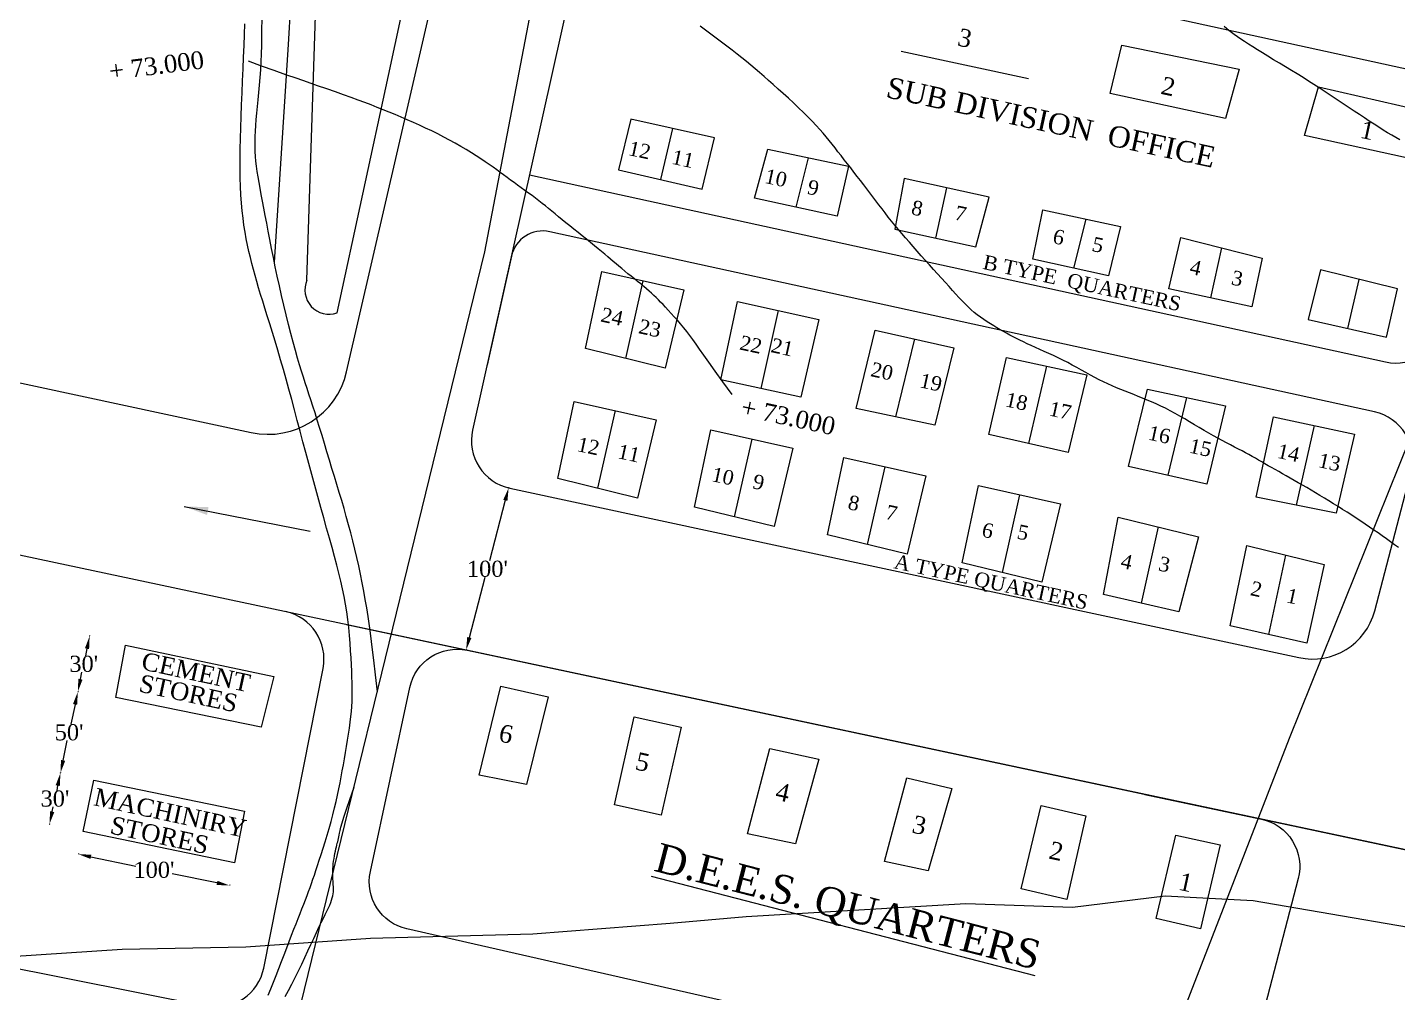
# Model space of a CAD drawing. Header units: inches. Extents: x -174 to 53028, y 1037 to 42359.
# Drawn here: x 16724 to 26914, y 8578 to 15758 of the extents above; entities that cross this region are included whole.
import ezdxf

# ---------------------------------------------------------------- set-up
doc = ezdxf.new("R2010")
doc.units = ezdxf.units.IN
doc.header["$MEASUREMENT"] = 0
for name, color, linetype in [('DIM', 5, 'Continuous'), ('DO LINE', 3, 'Continuous'), ('DWG.LINE', 10, 'Continuous'), ('TEXT', 7, 'Continuous')]:
    doc.layers.add(name, color=color, linetype=linetype)
doc.styles.get("Standard").update_dxf_attribs({"font": 'times.ttf', "height": 120})
doc.dimstyles.get("Standard").update_dxf_attribs({"dimtxt": 120, "dimasz": 96, "dimexe": 0.18, "dimexo": 0.0625, "dimgap": 0.09, "dimtad": 0, "dimtih": 1, "dimtoh": 1, "dimdec": 0, "dimzin": 0, "dimdsep": 46, "dimlunit": 3, "dimtxsty": 'Standard', "dimcen": 300, "dimclrd": 5, "dimclre": 5, "dimclrt": 4, "dimadec": 0, "dimazin": 0, "dimtfac": 1, "dimtdec": 0, "dimtofl": 0, "dimtmove": 0, "dimatfit": 3, "dimfxl": 0, "dimtolj": 1, "dimtzin": 0, "dimarcsym": 0})

# ---------------------------------------------------------------- blocks, each defined once
blk = doc.blocks.new('*D4')
at = {"layer": 'Defpoints', "color": 0, "ltscale": 0.2}
for p in [(17138, 9777), (18263, 9544), (18228, 9375)]:
    blk.add_point(p, dxfattribs=at)
at = {"layer": 'DIM', "color": 5, "lineweight": -2, "ltscale": 0.2}
for p, q in [((17104, 9613), (17103, 9608)), ((17197, 9588), (17531, 9519)), ((18134, 9394), (17800, 9463)), ((18229, 9380), (18228, 9375))]:
    blk.add_line(p, q, dxfattribs=at)
at = {"layer": 'DIM', "color": 5, "ltscale": 0.2}
for points in [[(17200, 9604), (17193, 9573), (17103, 9608)], [(18137, 9410), (18131, 9379), (18228, 9375)]]:
    blk.add_solid(points, dxfattribs=at)
at = {"layer": 'DIM', "color": 4, "ltscale": 0.2, "insert": (17665, 9491), "char_height": 120, "attachment_point": 5}
blk.add_mtext("\\A1;100'", dxfattribs=at)
blk = doc.blocks.new('*D5')
at = {"layer": 'Defpoints', "color": 0, "ltscale": 0.2}
for p in [(16970, 10212), (17219, 10158), (17138, 9777)]:
    blk.add_point(p, dxfattribs=at)
at = {"layer": 'DIM', "color": 5, "lineweight": -2, "ltscale": 0.2}
for p, q in [((16974, 10211), (16969, 10212)), ((16949, 10118), (16942, 10082)), ((16908, 9925), (16916, 9960)), ((16893, 9830), (16888, 9831))]:
    blk.add_line(p, q, dxfattribs=at)
at = {"layer": 'DIM', "color": 5, "ltscale": 0.2}
for points in [[(16934, 10121), (16965, 10115), (16970, 10212)], [(16893, 9928), (16924, 9921), (16888, 9831)]]:
    blk.add_solid(points, dxfattribs=at)
at = {"layer": 'DIM', "color": 4, "ltscale": 0.2, "insert": (16929, 10021), "char_height": 120, "attachment_point": 5}
blk.add_mtext("\\A1;30'", dxfattribs=at)
blk = doc.blocks.new('*D6')
at = {"layer": 'Defpoints', "color": 0, "ltscale": 0.2}
for p in [(17099, 10816), (17164, 10802), (17219, 10158)]:
    blk.add_point(p, dxfattribs=at)
at = {"layer": 'DIM', "color": 5, "lineweight": -2, "ltscale": 0.2}
for p, q in [((17104, 10815), (17099, 10816)), ((17079, 10722), (17047, 10575)), ((16990, 10306), (17021, 10453)), ((16974, 10211), (16969, 10212))]:
    blk.add_line(p, q, dxfattribs=at)
at = {"layer": 'DIM', "color": 5, "ltscale": 0.2}
for points in [[(17063, 10725), (17094, 10719), (17099, 10816)], [(16974, 10309), (17005, 10302), (16970, 10212)]]:
    blk.add_solid(points, dxfattribs=at)
at = {"layer": 'DIM', "color": 4, "ltscale": 0.2, "insert": (17034, 10514), "char_height": 120, "attachment_point": 5}
blk.add_mtext("\\A1;50'", dxfattribs=at)
blk = doc.blocks.new('*D7')
at = {"layer": 'Defpoints', "color": 0, "ltscale": 0.2}
for p in [(17187, 11231), (17217, 11224), (17164, 10802)]:
    blk.add_point(p, dxfattribs=at)
at = {"layer": 'DIM', "color": 5, "lineweight": -2, "ltscale": 0.2}
for p, q in [((17192, 11229), (17187, 11231)), ((17167, 11137), (17156, 11084)), ((17119, 10910), (17130, 10962)), ((17104, 10815), (17099, 10816))]:
    blk.add_line(p, q, dxfattribs=at)
at = {"layer": 'DIM', "color": 5, "ltscale": 0.2}
for points in [[(17152, 11140), (17183, 11133), (17187, 11231)], [(17103, 10913), (17134, 10906), (17099, 10816)]]:
    blk.add_solid(points, dxfattribs=at)
at = {"layer": 'DIM', "color": 4, "ltscale": 0.2, "insert": (17143, 11023), "char_height": 120, "attachment_point": 5}
blk.add_mtext("\\A1;30'", dxfattribs=at)
blk = doc.blocks.new('*D8')
at = {"layer": 'Defpoints', "color": 0, "ltscale": 0.2}
for p in [(20303, 12333), (20311, 12331), (19995, 11125)]:
    blk.add_point(p, dxfattribs=at)
at = {"layer": 'DIM', "color": 5, "lineweight": -2, "ltscale": 0.2}
for p, q in [((20307, 12332), (20302, 12333)), ((20278, 12240), (20161, 11791)), ((20011, 11220), (20129, 11669)), ((19991, 11126), (19986, 11127))]:
    blk.add_line(p, q, dxfattribs=at)
at = {"layer": 'DIM', "color": 5, "ltscale": 0.2}
for points in [[(20263, 12244), (20294, 12236), (20303, 12333)], [(19995, 11224), (20026, 11216), (19987, 11127)]]:
    blk.add_solid(points, dxfattribs=at)
at = {"layer": 'DIM', "color": 4, "ltscale": 0.2, "insert": (20145, 11730), "char_height": 120, "attachment_point": 5}
blk.add_mtext("\\A1;100'", dxfattribs=at)

msp = doc.modelspace()

# ---------------------------------------------------------------- linework, layer by layer
at = {"layer": 'DO LINE', "ltscale": 0.2}
msp.add_lwpolyline([(10923, 8624.7), (11614.8, 8722.7), (12859.3, 8700.5), (14459.3, 8770.8), (15316.9, 8788.4), (16031.4, 8816), (16599.9, 8846.2), (17428.5, 8901.7), (18349.2, 8919.2), (19276.5, 8984.6), (20484, 9014.7), (21504.5, 9095.2), (22070.5, 9145.4), (23703.6, 9242.1), (24495.2, 9214.9), (25186.3, 9299), (25840.4, 9264.4), (26994.1, 9064.2)], dxfattribs=at)
at = {"layer": 'DWG.LINE', "ltscale": 0.2}
for p, q in [((34220.8, 8099.4), (15320, 12119.1)), ((18482, 8761.4), (18922.6, 10990.2)), ((14716.4, 9139.2), (18058.9, 8478))]:
    msp.add_line(p, q, dxfattribs=at)
for points in [[(24720.2, 6887.9), (26109, 10470.5), (27583.5, 14129.9), (28803.8, 17881.8), (29729.7, 20599.6), (30807.9, 24941.2), (31581.3, 27984.4), (31738.1, 28682.8), (32529.2, 30939.4), (33449.8, 33425.9), (33838.4, 34574.9), (34627.4, 36816.3), (35309.4, 38734.9)], [(18373.7, 6917.6), (20126.4, 14088.8), (20627.8, 16705.4), (21383.8, 20954.2), (21777.5, 23177.9), (22236.5, 29101.6), (22016.3, 38100)], [(18802.9, 13877.6), (18884.4, 16376.5), (19001.9, 18827.8), (19115, 21634.3)], [(19027.2, 13634.7), (19408.8, 15400), (19834.5, 17372.5), (20231.8, 19159.6), (20741.6, 21527.4)], [(18560.8, 14012), (18665.4, 15630.6), (18788.5, 17715.9), (18869.8, 19021.2)], [(19326.5, 10815.9), (19312.3, 10941.7), (19299.7, 11051.5), (19288.2, 11147.4), (19277.5, 11231.9), (19267.4, 11307.3), (19257.5, 11376), (19247.4, 11440.3), (19236.9, 11502.6), (19225.7, 11564.8), (19213.7, 11627.2), (19201.1, 11689.6), (19187.7, 11752), (19173.8, 11814.3), (19159.2, 11876.2), (19144.1, 11937.7), (19128.5, 11998.7), (19112.3, 12059), (19095.7, 12118.9), (19078.7, 12178.5), (19061.3, 12237.9), (19043.6, 12297.4), (19025.6, 12357.1), (19007.4, 12417.3), (18989, 12478), (18970.4, 12539.4), (18951.9, 12601), (18933.4, 12662.2), (18915.2, 12722.3), (18897.4, 12780.9), (18880, 12837.2), (18863.3, 12890.7), (18847.4, 12940.8), (18832.3, 12987.2), (18817.8, 13030.8), (18803.8, 13072.7), (18790.1, 13114.1), (18776.3, 13156.3), (18762.4, 13200.3), (18747.9, 13247.3), (18732.8, 13298.6), (18716.9, 13355), (18700.3, 13416.1), (18683.2, 13480.9), (18665.9, 13548.8), (18648.5, 13619.1), (18631.3, 13690.8), (18614.4, 13763.2), (18598.1, 13835.5), (18582.6, 13907.1), (18567.8, 13977.5), (18553.8, 14046.5), (18540.4, 14113.8), (18527.7, 14179), (18515.6, 14242), (18504, 14302.3), (18493, 14359.8), (18482.5, 14414.2), (18472.6, 14465.7), (18463.3, 14514.5), (18454.7, 14560.7), (18446.8, 14604.7), (18439.8, 14646.6), (18433.6, 14686.6), (18428.3, 14725.1), (18424, 14762.2), (18420.8, 14798.5), (18418.5, 14834.4), (18417.2, 14870.5), (18416.9, 14907.2), (18417.6, 14945.2), (18419.3, 14984.9), (18422, 15026.9), (18425.6, 15071.5), (18430, 15118.7), (18434.9, 15168.2), (18440.1, 15219.9), (18445.4, 15273.4), (18450.5, 15328.5), (18455.1, 15385.2), (18459.1, 15443), (18462.3, 15501.9), (18464.7, 15561.7), (18466.4, 15622.6), (18467.7, 15684.4), (18468.7, 15747.2), (18469.4, 15810.9)], [(18514.8, 8558.5), (18534.8, 8606.2), (18554.9, 8655.7), (18574.9, 8706.4), (18594.9, 8757.8), (18614.6, 8809.4), (18634, 8860.5), (18653, 8910.6), (18671.3, 8959.2), (18689, 9005.7), (18706, 9049.6), (18722.1, 9091), (18737.5, 9130.2), (18752.2, 9167.3), (18766.2, 9202.7), (18779.5, 9236.4), (18792.1, 9268.8), (18804, 9299.9), (18815.4, 9330.2), (18826.3, 9360.1), (18837, 9390.2), (18847.7, 9421), (18858.6, 9453.1), (18869.9, 9487.1), (18881.8, 9523.5), (18894.5, 9563), (18908.2, 9605.8), (18922.6, 9651.6), (18937.5, 9699.6), (18952.5, 9749.3), (18967.4, 9800), (18981.9, 9851.1), (18995.8, 9901.8), (19008.7, 9951.6), (19020.4, 10000), (19031, 10047), (19040.7, 10093), (19049.6, 10138.4), (19058, 10183.2), (19066, 10227.9), (19073.8, 10272.8), (19081.5, 10318), (19089.3, 10363.8), (19097, 10410), (19104.6, 10456), (19111.7, 10501.5), (19118.4, 10546.1), (19124.4, 10589.4), (19129.6, 10631), (19133.8, 10670.5), (19136.9, 10707.7), (19138.9, 10743.1), (19140.1, 10777.8), (19140.4, 10812.6), (19140, 10848.2), (19139, 10885.6), (19137.5, 10925.6), (19135.6, 10969), (19133.4, 11016.5), (19130.8, 11067.7), (19127.6, 11121.7), (19123.8, 11178), (19119.1, 11235.8), (19113.6, 11294.5), (19107, 11353.3), (19099.1, 11411.5), (19090, 11468.7), (19079.6, 11525.3), (19067.9, 11581.9), (19054.9, 11639.3), (19040.5, 11697.9), (19024.9, 11758.6), (19007.9, 11821.8), (18989.7, 11888.4), (18970.1, 11958.7), (18949.5, 12032.3), (18928.1, 12108.8), (18906, 12187.4), (18883.5, 12267.8), (18860.9, 12349.3), (18838.3, 12431.3), (18816, 12513.3), (18794.1, 12594.7), (18772.7, 12675.6), (18751.7, 12755.6), (18730.8, 12834.8), (18710.2, 12913), (18689.6, 12990.1), (18669.1, 13066.1), (18648.4, 13140.8), (18627.7, 13214.2), (18606.9, 13285.9), (18586.2, 13355.8), (18565.9, 13423.5), (18546, 13488.9), (18526.7, 13551.6), (18508.2, 13611.5), (18490.6, 13668.1), (18474.1, 13721.5), (18458.5, 13772.1), (18443.9, 13820.3), (18430.1, 13866.7), (18417.1, 13911.9), (18404.8, 13956.3), (18393.1, 14000.6), (18382, 14045.2), (18371.3, 14090.7), (18361.1, 14137.4), (18351.6, 14185.3), (18342.8, 14234.7), (18334.8, 14285.8), (18327.7, 14338.8), (18321.5, 14394), (18316.4, 14451.4), (18312.4, 14511.3), (18309.5, 14573.8), (18307.6, 14639.1), (18306.6, 14707.3), (18306.5, 14778.5), (18307.2, 14852.8), (18308.7, 14930.4), (18310.9, 15011.4), (18313.7, 15095.7), (18316.9, 15182.6), (18320.6, 15271.2), (18324.4, 15360.4), (18328.3, 15449.4), (18332.2, 15537.1), (18335.9, 15622.7), (18339.3, 15705.2), (18342.3, 15783.8)], [(26920, 11888.3), (26890.4, 11910), (26860.6, 11931.7), (26830.4, 11953.4), (26799.8, 11975.3), (26768.9, 11997.2), (26737.4, 12019.2), (26705.4, 12041.2), (26672.9, 12063.2), (26640, 12085.2), (26606.6, 12107.2), (26572.9, 12129.1), (26539, 12150.9), (26505, 12172.5), (26470.9, 12193.8), (26436.9, 12214.9), (26403, 12235.7), (26369.4, 12256.2), (26336, 12276.3), (26302.9, 12296.1), (26270.2, 12315.4), (26238, 12334.3), (26206.3, 12352.8), (26175.2, 12370.8), (26144.7, 12388.2), (26114.9, 12405.2), (26085.8, 12421.7), (26057.4, 12437.8), (26029.8, 12453.4), (26002.9, 12468.6), (25976.8, 12483.4), (25951.6, 12497.8), (25927.1, 12511.8), (25903.1, 12525.6), (25879.5, 12539.2), (25856, 12552.6), (25832.2, 12566.1), (25807.9, 12579.7), (25782.9, 12593.4), (25756.9, 12607.4), (25729.7, 12621.7), (25701.3, 12636.5), (25671.7, 12651.8), (25641.1, 12667.8), (25609.6, 12684.4), (25577, 12701.9), (25543.7, 12720.2), (25509.5, 12739.5), (25474.6, 12759.8), (25439.1, 12780.8), (25403.3, 12802.3), (25367.1, 12823.9), (25330.8, 12845.5), (25294.6, 12866.5), (25258.5, 12886.9), (25222.8, 12906.2), (25187.5, 12924.3), (25152.6, 12941.2), (25118.2, 12957), (25084.2, 12972), (25050.6, 12986.2), (25017.4, 12999.9), (24984.5, 13013.1), (24951.9, 13026), (24919.6, 13038.8), (24887.6, 13051.6), (24855.7, 13064.6), (24823.8, 13077.9), (24792, 13091.6), (24760, 13105.9), (24727.9, 13121), (24695.5, 13136.9), (24662.8, 13153.9), (24629.8, 13171.7), (24596.5, 13190), (24562.9, 13208.7), (24529, 13227.6), (24494.7, 13246.4), (24460.3, 13264.9), (24425.5, 13282.9), (24390.6, 13300.1), (24355.6, 13316.7), (24320.8, 13332.6), (24286.6, 13347.9), (24253, 13362.7), (24220.5, 13377), (24189.1, 13391), (24159.3, 13404.5), (24131, 13417.8), (24104.3, 13430.8), (24078.6, 13443.7), (24053.9, 13456.5), (24029.9, 13469.4), (24006.2, 13482.4), (23982.6, 13495.7), (23958.8, 13509.2), (23934.6, 13523.1), (23910.2, 13537.5), (23885.5, 13552.5), (23860.9, 13568), (23836.3, 13584.3), (23812, 13601.3), (23788.1, 13619.1), (23764.7, 13637.9), (23741.9, 13657.7), (23719.5, 13678.6), (23697.2, 13700.6), (23674.8, 13723.8), (23651.9, 13748.2), (23628.3, 13774.1), (23603.8, 13801.3), (23578, 13830), (23550.8, 13860.3), (23522.3, 13891.8), (23492.9, 13924.4), (23462.8, 13957.7), (23432.3, 13991.6), (23401.7, 14025.7), (23371.2, 14059.8), (23341.2, 14093.6), (23311.9, 14126.9), (23283.2, 14159.6), (23255.3, 14192), (23228.2, 14223.8), (23201.7, 14255.3), (23175.9, 14286.3), (23150.9, 14317), (23126.6, 14347.4), (23102.9, 14377.5), (23079.8, 14407.4), (23057.1, 14437.2), (23034.6, 14467), (23012.2, 14496.9), (22989.6, 14526.9), (22966.8, 14557.1), (22943.5, 14587.7), (22919.7, 14618.7), (22895.5, 14649.9), (22871.1, 14681.2), (22846.6, 14712.4), (22822.3, 14743.3), (22798.3, 14773.8), (22774.8, 14803.7), (22752.1, 14832.7), (22730.1, 14860.9), (22708.5, 14888.4), (22686.9, 14915.7), (22664.8, 14943), (22641.6, 14970.7), (22616.9, 14999.1), (22590.2, 15028.5), (22561, 15059.4), (22529, 15091.9), (22494.7, 15125.7), (22458.5, 15160.3), (22421.2, 15195.5), (22383.1, 15230.6), (22345.1, 15265.4), (22307.5, 15299.3), (22271, 15331.9), (22236, 15363), (22202.3, 15392.7), (22169.3, 15421.4), (22136.8, 15449.3), (22104.1, 15476.8), (22071, 15504.1), (22036.9, 15531.6), (22001.4, 15559.7), (21964.3, 15588.4), (21925.8, 15617.7), (21886.4, 15647.5), (21846.5, 15677.4), (21806.6, 15707.4), (21767.1, 15737.1), (21728.4, 15766.4)], [(26930.4, 14922.4), (26900.6, 14939.2), (26870.4, 14956.4), (26839.4, 14974.5), (26807.3, 14993.8), (26773.8, 15014.6), (26739, 15036.7), (26703.2, 15059.9), (26666.6, 15084), (26629.4, 15108.7), (26592, 15133.8), (26554.4, 15159.1), (26517, 15184.3), (26480, 15209.3), (26443.1, 15234), (26406.1, 15258.7), (26368.7, 15283.4), (26330.8, 15308.3), (26291.9, 15333.3), (26252, 15358.8), (26210.6, 15384.7), (26167.8, 15411.1), (26123.9, 15437.9), (26079.6, 15464.7), (26035.4, 15491.3), (25991.9, 15517.5), (25949.7, 15542.9), (25909.3, 15567.4), (25871.5, 15590.7), (25836.5, 15612.5), (25804.3, 15633), (25774.8, 15652.3), (25747.6, 15670.5), (25722.7, 15687.8), (25699.7, 15704.3), (25678.5, 15720.1), (25658.9, 15735.3), (25640.6, 15750.2), (25623.4, 15764.7)], [(21965, 13026.7), (21895.6, 13122), (21838.6, 13201.3), (21792.1, 13266.8), (21754.2, 13320.6), (21723.1, 13365.2), (21696.7, 13402.7), (21673.4, 13435.3), (21651, 13465.4), (21628.3, 13494.8), (21604.9, 13523.7), (21581.3, 13551.9), (21557.8, 13579.3), (21534.6, 13605.5), (21512.1, 13630.5), (21490.5, 13653.9), (21470.1, 13675.7), (21451.2, 13695.8), (21433.4, 13714.3), (21416.4, 13731.6), (21399.7, 13748.2), (21382.9, 13764.2), (21365.7, 13780.2), (21347.5, 13796.3), (21328.1, 13813.1), (21307.2, 13830.7), (21284.9, 13849.1), (21261.6, 13867.9), (21237.8, 13887.1), (21213.7, 13906.5), (21189.8, 13925.8), (21166.3, 13944.8), (21143.8, 13963.3), (21122.3, 13981.3), (21101.5, 13998.9), (21081.1, 14016.4), (21060.6, 14034), (21039.6, 14052), (21017.6, 14070.7), (20994.2, 14090.4), (20968.9, 14111.3), (20941.4, 14133.6), (20912.2, 14157.1), (20881.6, 14181.4), (20850.3, 14206.3), (20818.8, 14231.3), (20787.5, 14256.3), (20756.9, 14280.8), (20727.7, 14304.5), (20700, 14327.1), (20673.8, 14348.9), (20648.7, 14369.8), (20624.4, 14390.1), (20600.6, 14409.9), (20576.8, 14429.4), (20552.9, 14448.6), (20528.3, 14467.8), (20503, 14487.1), (20477, 14506.5), (20450.5, 14525.9), (20423.6, 14545.3), (20396.6, 14564.7), (20369.7, 14584), (20343, 14603.2), (20316.7, 14622.3), (20291, 14641.3), (20265.6, 14660.2), (20240, 14679.2), (20213.9, 14698.5), (20186.9, 14718.1), (20158.6, 14738.1), (20128.7, 14758.8), (20096.8, 14780.1), (20062.5, 14802.2), (20026.1, 14825), (19987.8, 14848.3), (19947.8, 14871.8), (19906.3, 14895.5), (19863.7, 14919), (19820.1, 14942.3), (19775.8, 14965.1), (19731, 14987.3), (19685.8, 15008.9), (19640.4, 15030), (19594.9, 15050.4), (19549.4, 15070.3), (19504, 15089.7), (19458.9, 15108.6), (19414.1, 15127), (19369.6, 15145), (19325, 15162.8), (19279.4, 15180.6), (19232.4, 15198.6), (19183.2, 15217), (19131.2, 15236.1), (19075.6, 15256.1), (19015.9, 15277.2), (18951.5, 15299.7), (18882.3, 15323.6), (18808.3, 15349.1), (18729.6, 15376.4), (18646.1, 15405.6), (18558, 15436.9), (18465.3, 15470.3), (18367.9, 15506.1)], [(23221.2, 15581.1), (24168.2, 15377.9)], [(21118.9, 14697.6), (21743.3, 14555.4), (21832.9, 14936.1), (21210.7, 15075.9), (21118.9, 14697.6)], [(21521.8, 15006), (21431.1, 14626.5)], [(22231, 14850.9), (22830.2, 14724.8), (22745.3, 14353.3), (22132.3, 14488.6), (22231, 14850.9)], [(22530.6, 14787.8), (22438.8, 14420.9)], [(23175, 14256.5), (23778.5, 14125.6), (23876.3, 14495.5), (23243.7, 14632.7), (23175, 14256.5)], [(23560, 14564.1), (23476.7, 14191.1)], [(24276.8, 14401.5), (24852, 14276.2), (24764.4, 13909.8), (24201, 14032.7), (24276.8, 14401.5)], [(24595.6, 14332.1), (24504.8, 13966.4)], [(25302.7, 14195.5), (25906.4, 14041.8), (25830.6, 13680.1), (25212.8, 13812.5), (25302.7, 14195.5)], [(25604.5, 14118.7), (25521.7, 13746.3)], [(21300.7, 13873.7), (21171, 13295.8)], [(26626.5, 13883.4), (26540.4, 13519.1)], [(22307.8, 13652.4), (22178.4, 13071.8)], [(23321.5, 13440), (23180, 12861.1)], [(24303.4, 13238.4), (24168.9, 12662.9)], [(25344.2, 13005.7), (25204.5, 12426.8)], [(21094.2, 12907.5), (20964.5, 12329.6)], [(26292.3, 12796.6), (26159.4, 12204)], [(22110.5, 12695.8), (21980.8, 12117.9)], [(23099.6, 12489.6), (22969.9, 11911.6)], [(24101.7, 12281.7), (23972, 11703.8)], [(25133.8, 12042.5), (25006.1, 11475.3)], [(26080.8, 11833.2), (25953.1, 11241.6)], [(19097, 11315.9), (43630.4, 6098.2)], [(18640.8, 8548.3), (18665.3, 8594.7), (18690.1, 8642.3), (18714.9, 8690.9), (18739.5, 8740.5), (18763.8, 8790.5), (18787.5, 8840.3), (18810.5, 8889.3), (18832.7, 8936.7), (18853.8, 8982.1), (18873.8, 9024.7), (18892.4, 9064), (18909.5, 9099.4), (18925, 9131.2), (18939.1, 9159.7), (18951.6, 9185.4), (18962.6, 9208.4), (18972.1, 9229.3), (18980.1, 9248.4), (18986.6, 9266.1), (18991.7, 9282.7), (18995.4, 9298.3), (18998, 9313.1), (18999.5, 9327.4), (19000.3, 9341.1), (19000.3, 9354.5), (18999.9, 9367.7), (18999.1, 9380.9), (18998.1, 9394.1), (18997.1, 9407.6), (18996, 9421.4), (18995.2, 9435.7), (18994.5, 9450.6), (18994.3, 9466.2), (18994.5, 9482.5), (18995.3, 9499.9), (18996.8, 9518.2), (18998.9, 9537.2), (19001.5, 9556.6), (19004.4, 9576.1), (19007.7, 9595.3), (19011.2, 9613.9), (19014.7, 9631.5), (19018.3, 9647.9), (19021.8, 9662.7), (19025.1, 9676.3), (19028.4, 9688.9), (19031.6, 9701), (19034.6, 9712.8), (19037.6, 9724.8), (19040.5, 9737.2), (19043.2, 9750.4), (19046.1, 9765.1), (19049.9, 9783.5), (19055.7, 9807.8), (19064.7, 9840.8), (19077.9, 9884.6), (19096.3, 9941.9), (19121, 10015.1), (19153.1, 10106.6)]]:
    msp.add_lwpolyline(points, dxfattribs=at)
for points in [[(21359, 23218.8), (22196, 26938), (22781, 29636.2), (23210.6, 31495.8, 0.3383764), (22849.7, 32292.3), (17978.4, 34907.6, 0.3744277), (17440.5, 34785.1), (10201.3, 24865.4), (9627.8, 15147.2, 0.3701544), (10100.7, 14525.3), (18387.6, 12744.4, 0.4097586), (19098.3, 13196), (20524.7, 19374.1), (20926.2, 21161), (21391.7, 23213.7)], [(20457.6, 14660.1), (26825.1, 13269.6, 0.4118774), (27253, 13541.7), (27571.7, 14947, 0.4164894), (27297.5, 15378.3), (21277.9, 16694.3, 0.4130937), (20849.6, 16420.8), (20034.9, 12761.4, 0.4163758), (20310.6, 12331.2), (26178.3, 11070.2, 0.4014742), (26743.6, 11418.2), (27014.3, 12455.4, 0.4260787), (26742.8, 12898), (20608.5, 14237.8, 0.4130348), (20323, 14055.5), (20142.8, 13246.3)], [(25034.7, 10053), (25901.4, 9868.7, -0.4274162), (26174.9, 9426), (25800.8, 7987.3, -0.4052284), (25372.5, 7726.9), (19546.5, 9052, -0.4104885), (19274.4, 9478.4), (19567.6, 10848.2, -0.4138165), (19994.5, 11125), (20941.1, 10923.7)]]:
    msp.add_lwpolyline(points, format="xyb", dxfattribs=at)
for points in [[(24863.5, 15626.5), (25734.8, 15446.8), (25633.5, 15080), (24777.4, 15267.2)], [(26326.3, 15315.2), (27233.1, 15107.8), (27139.4, 14753.6), (26222.4, 14953.4)], [(26248.4, 13584.2), (26832.4, 13454), (26912.9, 13812.5), (26340, 13954.3)], [(22005.9, 13719.6), (22609.7, 13585.2), (22475.1, 13006.4), (21881.7, 13137.3)], [(23028.2, 13505.5), (23614.7, 13374.6), (23473.3, 12799.1), (22886.8, 12923.2)], [(24005, 13302.1), (24601.9, 13174.6), (24463.9, 12595.7), (23873.9, 12730.1)], [(25054.4, 13067.7), (25634, 12943.7), (25496, 12361.4), (24913, 12492.3)], [(20789.2, 12975.5), (21399.2, 12839.6), (21261.2, 12257.2), (20667.8, 12402)], [(21805.5, 12763.8), (22415.5, 12627.9), (22277.5, 12045.6), (21684.1, 12190.3)], [(22794.7, 12557.5), (23404.6, 12421.6), (23266.6, 11839.3), (22673.2, 11984)], [(23796.8, 12349.7), (24406.7, 12213.8), (24268.7, 11631.4), (23675.3, 11776.1)], [(24834.9, 12115.8), (25432.7, 11969.2), (25286, 11410.1), (24726.2, 11540.4)], [(25792.7, 11903.8), (26368.8, 11762.7), (26238.4, 11176.4), (25667.7, 11306.7)], [(17452.4, 11162.3), (18555.8, 10929.3), (18463.3, 10552.1), (17382.1, 10774)], [(20245.1, 10857.7), (20597, 10777.7), (20436.8, 10126.2), (20084.9, 10194.8)], [(21236, 10628.9), (21585.1, 10551.8), (21436.3, 9897.4), (21090.1, 9974.5)], [(22244.2, 10394.1), (22610.4, 10314.1), (22435.9, 9685.4), (22078.3, 9759.7)], [(17219.2, 10158.4), (18337.4, 9929.1), (18263.3, 9544.5), (17137.7, 9777.4)], [(23263.2, 10176.4), (23598, 10096.4), (23423.4, 9484.9), (23097.3, 9553.4)], [(24594.9, 9893.1), (24454.7, 9270.1), (24114.2, 9350.2), (24263, 9970.3)], [(25594.2, 9678.3), (25448.3, 9052.5), (25119.3, 9129.7), (25265.2, 9749.8)]]:
    msp.add_lwpolyline(points, close=True, dxfattribs=at)
for centre, radius, start, end in [((18968, 13805), 180.3, 156.2681, 289.18818), ((18569.4, 11060), 360, 348.81714, 77.99356), ((18128.8, 8831.2), 360, 258.81039, 348.81714)]:
    msp.add_arc(centre, radius, start, end, dxfattribs=at)
at = {"layer": 'TEXT', "ltscale": 0.2}
for points in [[(20995.7, 13941.7), (21605.7, 13805.8), (21467.7, 13223.4), (20874.3, 13368.2)], [(25990.4, 12860.4), (26594.1, 12732.9), (26456.1, 12143.7), (25862.7, 12264.3)]]:
    msp.add_lwpolyline(points, close=True, dxfattribs=at)

# ---------------------------------------------------------------- texts
for s, height, rotation, p in [('3', 132, 347.81411, (23633.7, 15624.7)), ('+ 73.000', 132, 7.23198, (17339.5, 15364.6)), ('2', 132, 347.81411, (25146.3, 15264.8)), ('SUB DIVISION  OFFICE', 156, 347.81411, (23101.5, 15239.2)), ('1', 132, 347.81411, (26626.5, 14938.9)), ('12', 108, 347.81411, (21186.6, 14809.4)), ('11', 108, 347.81411, (21508.5, 14744.8)), ('10', 108, 347.81411, (22199.8, 14602.3)), ('9', 108, 347.81411, (22517.3, 14521.5)), ('8', 108, 347.81411, (23290.2, 14368.9)), ('7', 108, 347.81411, (23613.1, 14329.1)), ('6', 108, 347.81411, (24342.9, 14154.6)), ('5', 108, 347.81411, (24633.5, 14096.5)), ('B TYPE  QUARTERS', 108, 347.81411, (23823.7, 13962.4)), ('4', 108, 347.81411, (25361, 13926.4)), ('3', 108, 347.81411, (25670.6, 13846.9)), ('24', 108, 347.81411, (20981.4, 13571.4)), ('23', 108, 347.81411, (21262.7, 13484.3)), ('22', 108, 347.81411, (22014.2, 13363.2)), ('21', 108, 347.81411, (22247, 13343.8)), ('20', 108, 347.81411, (22988.8, 13164.6)), ('19', 108, 347.81411, (23352.5, 13082.3)), ('+ 73.000', 132, 347.81411, (22021.2, 12872.9)), ('18', 108, 347.81411, (23989.5, 12940.3)), ('17', 108, 347.81411, (24314.4, 12872.5)), ('16', 108, 347.81411, (25051.4, 12693.3)), ('12', 108, 347.81411, (20805.2, 12607.8)), ('11', 108, 347.81411, (21106.5, 12554.8)), ('15', 108, 347.81411, (25356.9, 12596.4)), ('14', 108, 347.81411, (26011.5, 12557.7)), ('13', 108, 347.81411, (26316.9, 12488.8)), ('10', 108, 347.81411, (21805.3, 12384.2)), ('9', 108, 347.81411, (22110.8, 12330.9)), ('8', 108, 347.81411, (22818.7, 12176)), ('7', 108, 347.81411, (23099.9, 12103.3)), ('6', 108, 347.81411, (23814.9, 11971.7)), ('5', 108, 347.81411, (24076.8, 11957.2)), ('A TYPE QUARTERS', 108, 347.81411, (23162.8, 11735.8)), ('4', 108, 347.81411, (24847.7, 11739.2)), ('3', 108, 347.81411, (25129, 11719.9)), ('2', 108, 347.81411, (25812.7, 11535.8)), ('1', 108, 347.81411, (26079.3, 11482.6)), ('CEMENT', 132, 347.81411, (17563.5, 10984.9)), ('STORES', 132, 347.81411, (17545.6, 10818.8)), ('6', 132, 347.81411, (20221.5, 10449.4)), ('5', 132, 347.81411, (21236.7, 10240.2)), ('MACHINIRY', 132, 347.81411, (17209.5, 9973.6)), ('4', 132, 347.81411, (22279.8, 10014.8)), ('STORES', 132, 347.81411, (17330.9, 9763.8)), ('3', 132, 347.81411, (23295, 9770.2)), ('%%UD.E.E.S. QUARTERS', 216, 345.46605, (21374.5, 9485.8)), ('2', 132, 347.81411, (24313.4, 9577)), ('1', 132, 347.81411, (25276.3, 9345.5))]:
    msp.add_text(s, height=height, rotation=rotation, dxfattribs=at).set_placement(p)

# ---------------------------------------------------------------- dimensions: what is measured, and where the dimension line sits
at = {"layer": 'DIM', "ltscale": 0.2}
for p1, p2, distance, text, picture, middle in [((19994.5, 11125), (20310.6, 12331.2), 8.3, "100'", '*D8', (20144.6, 11730.2)), ((17137.7, 9777.4), (17219.2, 10158.4), 255.2, "30'", '*D5', (16928.8, 10021.3)), ((17137.7, 9777.4), (18263.3, 9544.5), -173.3, "100'", '*D4', (17665.4, 9491.2))]:
    dim = msp.add_aligned_dim(p1=p1, p2=p2, distance=distance, text=text, dimstyle='Standard', dxfattribs=at)
    dim.commit()
    dim.dimension.update_dxf_attribs({"geometry": picture, "text_midpoint": middle})
for base, p1, p2, text, picture, middle in [((17187.4, 11230.5), (17164, 10801.8), (17216.9, 11224.2), "30'", '*D7', (17143.1, 11023.2)), ((17098.8, 10815.8), (17219.2, 10158.4), (17164, 10801.8), "50'", '*D6', (17034.2, 10513.8))]:
    dim = msp.add_linear_dim(base=base, p1=p1, p2=p2, angle=257.92877, text=text, dimstyle='Standard', override={"dimtmove": 1}, dxfattribs=at)
    dim.commit()
    dim.dimension.update_dxf_attribs({"geometry": picture, "text_midpoint": middle})

# ---------------------------------------------------------------- leaders
msp.add_leader([(17889.3, 12194.7), (18827, 12010.3)], dimstyle='Standard', override={"dimasz": 180}, dxfattribs=at)

doc.saveas('drawing.dxf')
